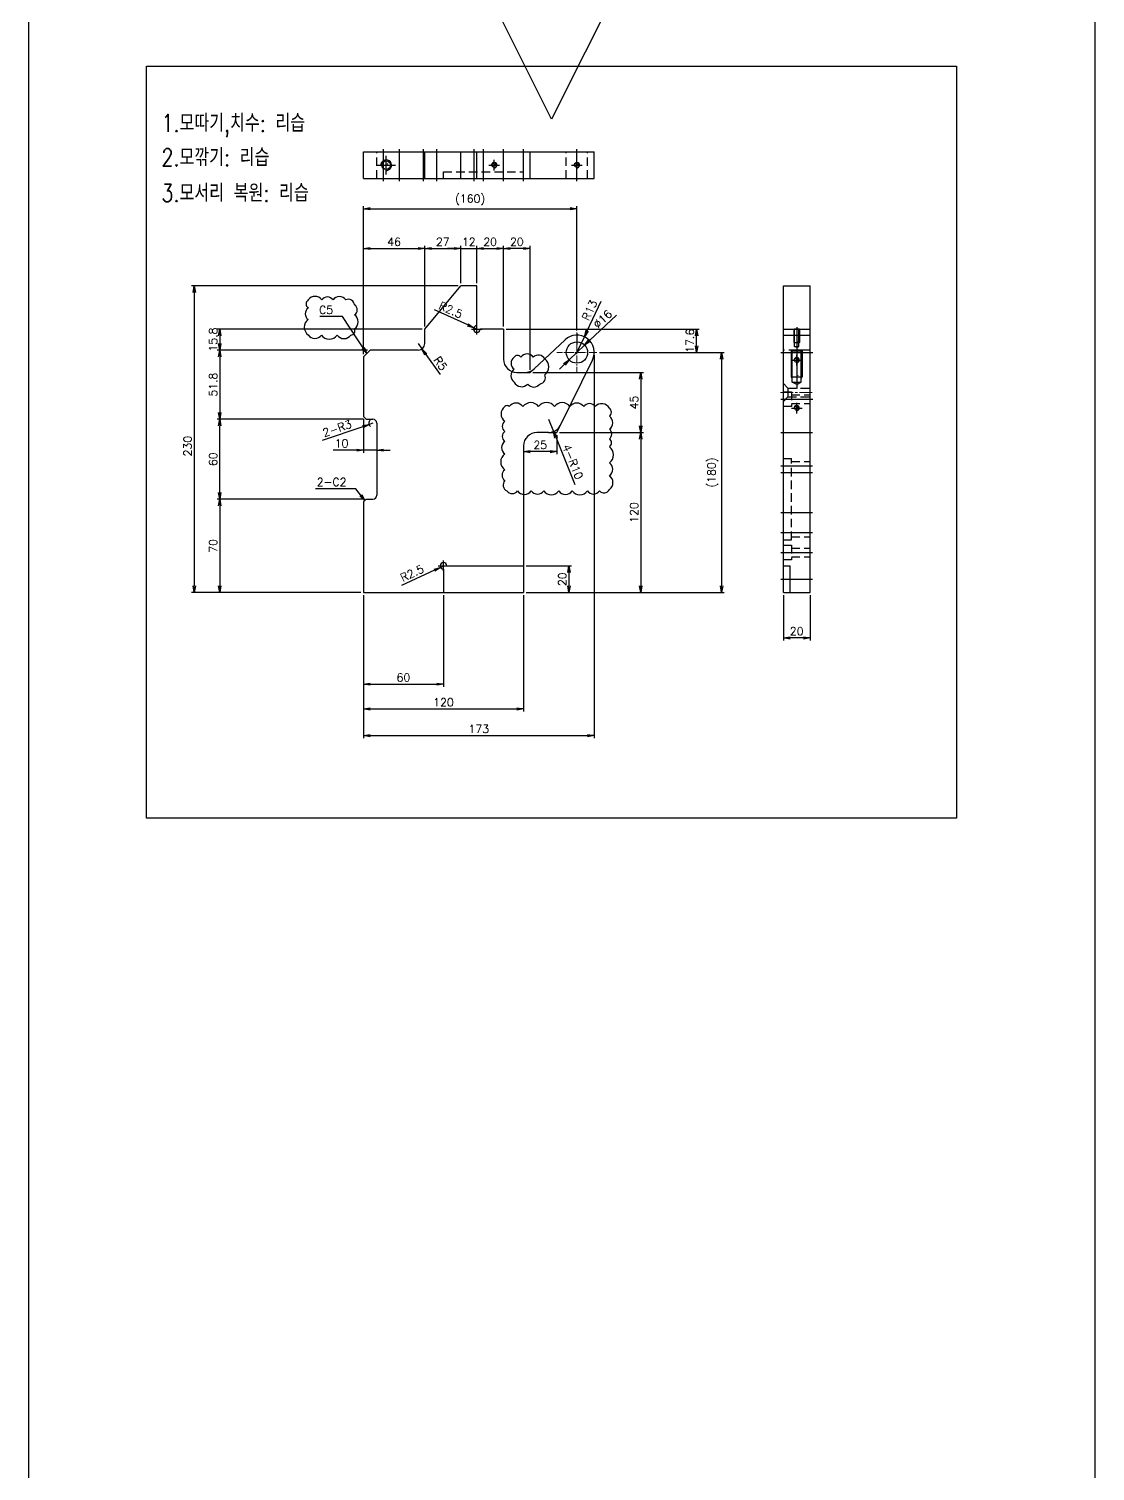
# Model space of a CAD drawing. Header units: millimetres. Extents: x -69 to 11173, y 1341 to 6119.
# Drawn here: x 7948 to 8747, y 3504 to 4586 of the extents above; entities that cross this region are included whole.
import ezdxf

# ---------------------------------------------------------------- set-up
doc = ezdxf.new("R2010")
doc.units = ezdxf.units.MM
for name, pattern in [('CENTER', [50.8, 31.75, -6.35, 6.35, -6.35]), ('CENTER2', [28.575, 19.05, -3.175, 3.175, -3.175]), ('HIDDEN', [9.525, 6.35, -3.175])]:
    doc.linetypes.add(name, pattern=pattern)
for name, color, linetype in [('0 [SD 2]', 2, 'HIDDEN'), ('1', 220, 'CENTER'), ('3', 223, 'HIDDEN'), ('CL', 1, 'CENTER')]:
    doc.layers.add(name, color=color, linetype=linetype)
doc.layers.add('07. Center', color=1, linetype='CENTER2', lineweight=13)
doc.layers.add('AM_5', color=3, linetype='Continuous', lineweight=25)
doc.styles.get("Standard").update_dxf_attribs({"font": 'romans.shx', "bigfont": 'whgtxt.shx'})
doc.dimstyles.new('ISO-25 x2', dxfattribs={"dimscale": 2, "dimtxt": 3, "dimasz": 2.5, "dimexe": 1, "dimexo": 1, "dimgap": 1, "dimtad": 1, "dimdsep": 46, "dimtxsty": 'Standard', "dimblk": 'OPEN', "dimcen": 2.5, "dimclrd": 4, "dimclre": 4, "dimclrt": 2, "dimadec": 1, "dimazin": 2, "dimtfac": 1, "dimtmove": 0, "dimatfit": 0, "dimldrblk": 'OPEN', "dimfxl": 1, "dimarcsym": 0})

# ---------------------------------------------------------------- blocks, each defined once
blk = doc.blocks.new('_OPEN')
at = {"color": 0, "linetype": 'ByBlock'}
for p, q in [((-1, 0.17), (0, 0)), ((0, 0), (-1, -0.17)), ((0, 0), (-1, 0))]:
    blk.add_line(p, q, dxfattribs=at)
blk = doc.blocks.new('*D374')
at = {"color": 4, "lineweight": -2, "transparency": 16777216}
for p, q in [((8198.9, 4161.3), (8198.9, 4092.6)), ((8258.9, 4161.3), (8258.9, 4092.6)), ((8203.9, 4094.6), (8253.9, 4094.6))]:
    blk.add_line(p, q, dxfattribs=at)
at = {"layer": 'Defpoints', "color": 0, "transparency": 16777216}
for p in [(8198.9, 4163.3), (8258.9, 4163.3), (8258.9, 4094.6)]:
    blk.add_point(p, dxfattribs=at)
at = {"color": 4, "lineweight": -2, "transparency": 16777216, "xscale": 5, "yscale": 5, "zscale": 5, "rotation": 180}
blk.add_blockref('_OPEN', (8198.9, 4094.6), dxfattribs=at)
at = {"color": 4, "lineweight": -2, "transparency": 16777216, "xscale": 5, "yscale": 5, "zscale": 5}
blk.add_blockref('_OPEN', (8258.9, 4094.6), dxfattribs=at)
at = {"color": 2, "transparency": 16777216, "insert": (8228.9, 4099.6), "char_height": 6, "attachment_point": 5}
blk.add_mtext('60', dxfattribs=at)
blk = doc.blocks.new('*D375')
at = {"color": 4, "lineweight": -2, "transparency": 16777216}
for p, q in [((8198.9, 4293.3), (8089.2, 4293.3)), ((8091.2, 4238.3), (8091.2, 4288.3)), ((8198.9, 4233.3), (8089.2, 4233.3))]:
    blk.add_line(p, q, dxfattribs=at)
at = {"layer": 'Defpoints', "color": 0, "transparency": 16777216}
for p in [(8091.2, 4293.3), (8200.9, 4293.3), (8200.9, 4233.3)]:
    blk.add_point(p, dxfattribs=at)
at = {"color": 4, "lineweight": -2, "transparency": 16777216, "xscale": 5, "yscale": 5, "zscale": 5}
for p, rotation in [((8091.2, 4293.3), 90), ((8091.2, 4233.3), 270)]:
    blk.add_blockref('_OPEN', p, dxfattribs=dict(at, rotation=rotation))
at = {"color": 2, "transparency": 16777216, "insert": (8086.2, 4263.3), "char_height": 6, "attachment_point": 5, "rotation": 90}
blk.add_mtext('60', dxfattribs=at)
blk = doc.blocks.new('*D376')
at = {"color": 4, "lineweight": -2, "transparency": 16777216}
for p, q in [((8198.9, 4233.3), (8089.2, 4233.3)), ((8091.2, 4228.3), (8091.2, 4168.3)), ((8196.9, 4163.3), (8089.2, 4163.3))]:
    blk.add_line(p, q, dxfattribs=at)
at = {"layer": 'Defpoints', "color": 0, "transparency": 16777216}
for p in [(8200.9, 4233.3), (8091.2, 4163.3), (8198.9, 4163.3)]:
    blk.add_point(p, dxfattribs=at)
at = {"color": 4, "lineweight": -2, "transparency": 16777216, "xscale": 5, "yscale": 5, "zscale": 5}
for p, rotation in [((8091.2, 4233.3), 90), ((8091.2, 4163.3), 270)]:
    blk.add_blockref('_OPEN', p, dxfattribs=dict(at, rotation=rotation))
at = {"color": 2, "transparency": 16777216, "insert": (8086.2, 4198.3), "char_height": 6, "attachment_point": 5, "rotation": 90}
blk.add_mtext('70', dxfattribs=at)
blk = doc.blocks.new('*D377')
at = {"color": 4, "lineweight": -2, "transparency": 16777216}
for p, q in [((8198.9, 4293.3), (8198.9, 4268.1)), ((8208.9, 4288.3), (8208.9, 4268.1)), ((8193.9, 4270.1), (8176.1, 4270.1)), ((8208.9, 4270.1), (8198.9, 4270.1)), ((8213.9, 4270.1), (8218.9, 4270.1))]:
    blk.add_line(p, q, dxfattribs=at)
at = {"layer": 'Defpoints', "color": 0, "transparency": 16777216}
for p in [(8198.9, 4295.3), (8208.9, 4290.3), (8208.9, 4270.1)]:
    blk.add_point(p, dxfattribs=at)
at = {"color": 4, "lineweight": -2, "transparency": 16777216, "xscale": 5, "yscale": 5, "zscale": 5}
blk.add_blockref('_OPEN', (8198.9, 4270.1), dxfattribs=at)
at = {"color": 4, "lineweight": -2, "transparency": 16777216, "xscale": 5, "yscale": 5, "zscale": 5, "rotation": 180}
blk.add_blockref('_OPEN', (8208.9, 4270.1), dxfattribs=at)
at = {"color": 2, "transparency": 16777216, "insert": (8182.5, 4275.1), "char_height": 6, "attachment_point": 5}
blk.add_mtext('10', dxfattribs=at)
blk = doc.blocks.new('*D378')
at = {"color": 4, "lineweight": -2, "transparency": 16777216}
for p, q in [((8320.9, 4183.3), (8355, 4183.3)), ((8353, 4178.3), (8353, 4168.3)), ((8320.9, 4163.3), (8355, 4163.3))]:
    blk.add_line(p, q, dxfattribs=at)
at = {"layer": 'Defpoints', "color": 0, "transparency": 16777216}
for p in [(8318.9, 4183.3), (8318.9, 4163.3), (8353, 4163.3)]:
    blk.add_point(p, dxfattribs=at)
at = {"color": 4, "lineweight": -2, "transparency": 16777216, "xscale": 5, "yscale": 5, "zscale": 5}
for p, rotation in [((8353, 4183.3), 90), ((8353, 4163.3), 270)]:
    blk.add_blockref('_OPEN', p, dxfattribs=dict(at, rotation=rotation))
at = {"color": 2, "transparency": 16777216, "insert": (8348, 4173.3), "char_height": 6, "attachment_point": 5, "rotation": 90}
blk.add_mtext('20', dxfattribs=at)
blk = doc.blocks.new('*D379')
at = {"color": 4, "lineweight": -2, "transparency": 16777216}
for p, q in [((8269.9, 4393.3), (8070.1, 4393.3)), ((8072.1, 4388.3), (8072.1, 4168.3)), ((8196.9, 4163.3), (8070.1, 4163.3))]:
    blk.add_line(p, q, dxfattribs=at)
at = {"layer": 'Defpoints', "color": 0, "transparency": 16777216}
for p in [(8271.9, 4393.3), (8072.1, 4163.3), (8198.9, 4163.3)]:
    blk.add_point(p, dxfattribs=at)
at = {"color": 4, "lineweight": -2, "transparency": 16777216, "xscale": 5, "yscale": 5, "zscale": 5}
for p, rotation in [((8072.1, 4393.3), 90), ((8072.1, 4163.3), 270)]:
    blk.add_blockref('_OPEN', p, dxfattribs=dict(at, rotation=rotation))
at = {"color": 2, "transparency": 16777216, "insert": (8067.1, 4273.1), "char_height": 6, "attachment_point": 5, "rotation": 90}
blk.add_mtext('230', dxfattribs=at)
blk = doc.blocks.new('*D380')
at = {"color": 4, "lineweight": -2, "transparency": 16777216}
for p, q in [((8371.9, 4341.3), (8371.9, 4054)), ((8198.9, 4161.3), (8198.9, 4054)), ((8203.9, 4056), (8366.9, 4056))]:
    blk.add_line(p, q, dxfattribs=at)
at = {"layer": 'Defpoints', "color": 0, "transparency": 16777216}
for p in [(8371.9, 4343.3), (8198.9, 4163.3), (8371.9, 4056)]:
    blk.add_point(p, dxfattribs=at)
at = {"color": 4, "lineweight": -2, "transparency": 16777216, "xscale": 5, "yscale": 5, "zscale": 5, "rotation": 180}
blk.add_blockref('_OPEN', (8198.9, 4056), dxfattribs=at)
at = {"color": 4, "lineweight": -2, "transparency": 16777216, "xscale": 5, "yscale": 5, "zscale": 5}
blk.add_blockref('_OPEN', (8371.9, 4056), dxfattribs=at)
at = {"color": 2, "transparency": 16777216, "insert": (8285.4, 4061), "char_height": 6, "attachment_point": 5}
blk.add_mtext('173', dxfattribs=at)
blk = doc.blocks.new('*D381')
at = {"color": 4, "lineweight": -2, "transparency": 16777216}
for p, q in [((8201.9, 4345.1), (8089.2, 4345.1)), ((8091.2, 4340.1), (8091.2, 4298.3)), ((8198.9, 4293.3), (8089.2, 4293.3))]:
    blk.add_line(p, q, dxfattribs=at)
at = {"layer": 'Defpoints', "color": 0, "transparency": 16777216}
for p in [(8203.9, 4345.1), (8091.2, 4293.3), (8200.9, 4293.3)]:
    blk.add_point(p, dxfattribs=at)
at = {"color": 4, "lineweight": -2, "transparency": 16777216, "xscale": 5, "yscale": 5, "zscale": 5}
for p, rotation in [((8091.2, 4345.1), 90), ((8091.2, 4293.3), 270)]:
    blk.add_blockref('_OPEN', p, dxfattribs=dict(at, rotation=rotation))
at = {"color": 2, "transparency": 16777216, "insert": (8086.2, 4319.2), "char_height": 6, "attachment_point": 5, "rotation": 90}
blk.add_mtext('51.8', dxfattribs=at)
blk = doc.blocks.new('*D382')
at = {"color": 4, "lineweight": -2, "transparency": 16777216}
for p, q in [((8242.9, 4360.9), (8089.2, 4360.9)), ((8091.2, 4355.9), (8091.2, 4350.1)), ((8201.9, 4345.1), (8089.2, 4345.1))]:
    blk.add_line(p, q, dxfattribs=at)
at = {"layer": 'Defpoints', "color": 0, "transparency": 16777216}
for p in [(8244.9, 4360.9), (8091.2, 4345.1), (8203.9, 4345.1)]:
    blk.add_point(p, dxfattribs=at)
at = {"color": 4, "lineweight": -2, "transparency": 16777216, "xscale": 5, "yscale": 5, "zscale": 5}
for p, rotation in [((8091.2, 4360.9), 90), ((8091.2, 4345.1), 270)]:
    blk.add_blockref('_OPEN', p, dxfattribs=dict(at, rotation=rotation))
at = {"color": 2, "transparency": 16777216, "insert": (8086.2, 4353), "char_height": 6, "attachment_point": 5, "rotation": 90}
blk.add_mtext('15.8', dxfattribs=at)
blk = doc.blocks.new('*D383')
at = {"color": 4, "lineweight": -2, "transparency": 16777216}
for p, q in [((8198.9, 4342.1), (8198.9, 4423.3)), ((8203.9, 4421.3), (8239.9, 4421.3)), ((8244.9, 4362.9), (8244.9, 4423.3))]:
    blk.add_line(p, q, dxfattribs=at)
at = {"layer": 'Defpoints', "color": 0, "transparency": 16777216}
for p in [(8244.9, 4421.3), (8244.9, 4360.9), (8198.9, 4340.1)]:
    blk.add_point(p, dxfattribs=at)
at = {"color": 4, "lineweight": -2, "transparency": 16777216, "xscale": 5, "yscale": 5, "zscale": 5, "rotation": 180}
blk.add_blockref('_OPEN', (8198.9, 4421.3), dxfattribs=at)
at = {"color": 4, "lineweight": -2, "transparency": 16777216, "xscale": 5, "yscale": 5, "zscale": 5}
blk.add_blockref('_OPEN', (8244.9, 4421.3), dxfattribs=at)
at = {"color": 2, "transparency": 16777216, "insert": (8221.9, 4426.3), "char_height": 6, "attachment_point": 5}
blk.add_mtext('46', dxfattribs=at)
blk = doc.blocks.new('*D384')
at = {"color": 4, "lineweight": -2, "transparency": 16777216}
for p, q in [((8244.9, 4362.9), (8244.9, 4423.3)), ((8249.9, 4421.3), (8266.9, 4421.3)), ((8271.9, 4395.3), (8271.9, 4423.3))]:
    blk.add_line(p, q, dxfattribs=at)
at = {"layer": 'Defpoints', "color": 0, "transparency": 16777216}
for p in [(8271.9, 4421.3), (8271.9, 4393.3), (8244.9, 4360.9)]:
    blk.add_point(p, dxfattribs=at)
at = {"color": 4, "lineweight": -2, "transparency": 16777216, "xscale": 5, "yscale": 5, "zscale": 5, "rotation": 180}
blk.add_blockref('_OPEN', (8244.9, 4421.3), dxfattribs=at)
at = {"color": 4, "lineweight": -2, "transparency": 16777216, "xscale": 5, "yscale": 5, "zscale": 5}
blk.add_blockref('_OPEN', (8271.9, 4421.3), dxfattribs=at)
at = {"color": 2, "transparency": 16777216, "insert": (8258.4, 4426.3), "char_height": 6, "attachment_point": 5}
blk.add_mtext('27', dxfattribs=at)
blk = doc.blocks.new('*D385')
at = {"color": 4, "lineweight": -2, "transparency": 16777216}
for p, q in [((8266.9, 4421.3), (8261.9, 4421.3)), ((8271.9, 4395.3), (8271.9, 4423.3)), ((8271.9, 4421.3), (8283.9, 4421.3)), ((8283.9, 4395.3), (8283.9, 4423.3)), ((8288.9, 4421.3), (8293.9, 4421.3))]:
    blk.add_line(p, q, dxfattribs=at)
at = {"layer": 'Defpoints', "color": 0, "transparency": 16777216}
for p in [(8283.9, 4421.3), (8271.9, 4393.3), (8283.9, 4393.3)]:
    blk.add_point(p, dxfattribs=at)
at = {"color": 4, "lineweight": -2, "transparency": 16777216, "xscale": 5, "yscale": 5, "zscale": 5}
blk.add_blockref('_OPEN', (8271.9, 4421.3), dxfattribs=at)
at = {"color": 4, "lineweight": -2, "transparency": 16777216, "xscale": 5, "yscale": 5, "zscale": 5, "rotation": 180}
blk.add_blockref('_OPEN', (8283.9, 4421.3), dxfattribs=at)
at = {"color": 2, "transparency": 16777216, "insert": (8277.9, 4426.3), "char_height": 6, "attachment_point": 5}
blk.add_mtext('12', dxfattribs=at)
blk = doc.blocks.new('*D386')
at = {"color": 4, "lineweight": -2, "transparency": 16777216}
for p, q in [((8283.9, 4395.3), (8283.9, 4423.3)), ((8288.9, 4421.3), (8298.9, 4421.3)), ((8303.9, 4362.9), (8303.9, 4423.3))]:
    blk.add_line(p, q, dxfattribs=at)
at = {"layer": 'Defpoints', "color": 0, "transparency": 16777216}
for p in [(8303.9, 4421.3), (8283.9, 4393.3), (8303.9, 4360.9)]:
    blk.add_point(p, dxfattribs=at)
at = {"color": 4, "lineweight": -2, "transparency": 16777216, "xscale": 5, "yscale": 5, "zscale": 5, "rotation": 180}
blk.add_blockref('_OPEN', (8283.9, 4421.3), dxfattribs=at)
at = {"color": 4, "lineweight": -2, "transparency": 16777216, "xscale": 5, "yscale": 5, "zscale": 5}
blk.add_blockref('_OPEN', (8303.9, 4421.3), dxfattribs=at)
at = {"color": 2, "transparency": 16777216, "insert": (8293.9, 4426.3), "char_height": 6, "attachment_point": 5}
blk.add_mtext('20', dxfattribs=at)
blk = doc.blocks.new('*D387')
at = {"color": 4, "lineweight": -2, "transparency": 16777216}
for p, q in [((8303.9, 4362.9), (8303.9, 4423.3)), ((8318.9, 4421.3), (8308.9, 4421.3)), ((8323.9, 4330.3), (8323.9, 4423.3))]:
    blk.add_line(p, q, dxfattribs=at)
at = {"layer": 'Defpoints', "color": 0, "transparency": 16777216}
for p in [(8303.9, 4421.3), (8303.9, 4360.9), (8323.9, 4328.3)]:
    blk.add_point(p, dxfattribs=at)
at = {"color": 4, "lineweight": -2, "transparency": 16777216, "xscale": 5, "yscale": 5, "zscale": 5, "rotation": 180}
blk.add_blockref('_OPEN', (8303.9, 4421.3), dxfattribs=at)
at = {"color": 4, "lineweight": -2, "transparency": 16777216, "xscale": 5, "yscale": 5, "zscale": 5}
blk.add_blockref('_OPEN', (8323.9, 4421.3), dxfattribs=at)
at = {"color": 2, "transparency": 16777216, "insert": (8313.9, 4426.3), "char_height": 6, "attachment_point": 5}
blk.add_mtext('20', dxfattribs=at)
blk = doc.blocks.new('*D388')
at = {"color": 4, "lineweight": -2, "transparency": 16777216}
for p, q in [((8198.9, 4161.3), (8198.9, 4074)), ((8318.9, 4161.3), (8318.9, 4074)), ((8203.9, 4076), (8313.9, 4076))]:
    blk.add_line(p, q, dxfattribs=at)
at = {"layer": 'Defpoints', "color": 0, "transparency": 16777216}
for p in [(8198.9, 4163.3), (8318.9, 4163.3), (8318.9, 4076)]:
    blk.add_point(p, dxfattribs=at)
at = {"color": 4, "lineweight": -2, "transparency": 16777216, "xscale": 5, "yscale": 5, "zscale": 5, "rotation": 180}
blk.add_blockref('_OPEN', (8198.9, 4076), dxfattribs=at)
at = {"color": 4, "lineweight": -2, "transparency": 16777216, "xscale": 5, "yscale": 5, "zscale": 5}
blk.add_blockref('_OPEN', (8318.9, 4076), dxfattribs=at)
at = {"color": 2, "transparency": 16777216, "insert": (8258.9, 4081), "char_height": 6, "attachment_point": 5}
blk.add_mtext('120', dxfattribs=at)
blk = doc.blocks.new('*D389')
at = {"color": 4, "lineweight": -2, "transparency": 16777216}
for p, q in [((8345.9, 4283.3), (8408.8, 4283.3)), ((8406.8, 4278.3), (8406.8, 4168.3)), ((8320.9, 4163.3), (8408.8, 4163.3))]:
    blk.add_line(p, q, dxfattribs=at)
at = {"layer": 'Defpoints', "color": 0, "transparency": 16777216}
for p in [(8343.9, 4283.3), (8318.9, 4163.3), (8406.8, 4163.3)]:
    blk.add_point(p, dxfattribs=at)
at = {"color": 4, "lineweight": -2, "transparency": 16777216, "xscale": 5, "yscale": 5, "zscale": 5}
for p, rotation in [((8406.8, 4283.3), 90), ((8406.8, 4163.3), 270)]:
    blk.add_blockref('_OPEN', p, dxfattribs=dict(at, rotation=rotation))
at = {"color": 2, "transparency": 16777216, "insert": (8401.8, 4223.3), "char_height": 6, "attachment_point": 5, "rotation": 90}
blk.add_mtext('120', dxfattribs=at)
blk = doc.blocks.new('*D390')
at = {"color": 4, "lineweight": -2, "transparency": 16777216}
for p, q in [((8198.4, 4287.7), (8168, 4277.3)), ((8205.9, 4290.3), (8203.1, 4289.3))]:
    blk.add_line(p, q, dxfattribs=at)
blk.add_arc((8205.9, 4290.3), 3, 128.1972, 237.0793, dxfattribs=at)
at = {"layer": 'Defpoints', "color": 0, "transparency": 16777216}
for p in [(8203.1, 4289.3), (8205.9, 4290.3)]:
    blk.add_point(p, dxfattribs=at)
at = {"color": 4, "lineweight": -2, "transparency": 16777216, "xscale": 5, "yscale": 5, "zscale": 5, "rotation": 18.88211628753923}
blk.add_blockref('_OPEN', (8203.1, 4289.3), dxfattribs=at)
at = {"color": 2, "transparency": 16777216, "insert": (8179.2, 4286.4), "char_height": 6, "attachment_point": 5, "rotation": 18.8821}
blk.add_mtext('2-R3', dxfattribs=at)
blk = doc.blocks.new('*D393')
at = {"color": 4, "lineweight": -2, "transparency": 16777216}
for p, q in [((8368.4, 4352.3), (8388.6, 4371.4)), ((8353.1, 4337.8), (8364.7, 4348.8)), ((8349.5, 4334.4), (8345.9, 4330.9))]:
    blk.add_line(p, q, dxfattribs=at)
at = {"layer": 'Defpoints', "color": 0, "transparency": 16777216}
for p in [(8364.7, 4348.8), (8353.1, 4337.8)]:
    blk.add_point(p, dxfattribs=at)
at = {"color": 4, "lineweight": -2, "transparency": 16777216, "xscale": 5, "yscale": 5, "zscale": 5}
for p, rotation in [((8364.7, 4348.8), 223.4831294487146), ((8353.1, 4337.8), 43.48312944871468)]:
    blk.add_blockref('_OPEN', p, dxfattribs=dict(at, rotation=rotation))
at = {"color": 2, "transparency": 16777216, "insert": (8378.2, 4368.4), "char_height": 6, "attachment_point": 5, "rotation": 43.4831}
blk.add_mtext('∅16', dxfattribs=at)
blk = doc.blocks.new('*D394')
at = {"color": 4, "lineweight": -2, "transparency": 16777216}
for p, q in [((8366.6, 4359.6), (8377, 4381.7)), ((8358.9, 4343.3), (8364.5, 4355.1))]:
    blk.add_line(p, q, dxfattribs=at)
at = {"layer": 'Defpoints', "color": 0, "transparency": 16777216}
for p in [(8364.5, 4355.1), (8358.9, 4343.3)]:
    blk.add_point(p, dxfattribs=at)
at = {"color": 4, "lineweight": -2, "transparency": 16777216, "xscale": 5, "yscale": 5, "zscale": 5, "rotation": 244.7382320812384}
blk.add_blockref('_OPEN', (8364.5, 4355.1), dxfattribs=at)
at = {"color": 2, "transparency": 16777216, "insert": (8368.4, 4375), "char_height": 6, "attachment_point": 5, "rotation": 64.7382}
blk.add_mtext('R13', dxfattribs=at)
blk = doc.blocks.new('*D395')
at = {"color": 4, "lineweight": -2, "transparency": 16777216}
for p, q in [((8252.2, 4180.1), (8227.5, 4168.5)), ((8258.9, 4183.3), (8256.7, 4182.2))]:
    blk.add_line(p, q, dxfattribs=at)
at = {"layer": 'Defpoints', "color": 0, "transparency": 16777216}
for p in [(8256.7, 4182.2), (8258.9, 4183.3)]:
    blk.add_point(p, dxfattribs=at)
at = {"color": 4, "lineweight": -2, "transparency": 16777216, "xscale": 5, "yscale": 5, "zscale": 5, "rotation": 25.22523720309144}
blk.add_blockref('_OPEN', (8256.7, 4182.2), dxfattribs=at)
at = {"color": 2, "transparency": 16777216, "insert": (8235.4, 4177.8), "char_height": 6, "attachment_point": 5, "rotation": 25.2252}
blk.add_mtext('R2.5', dxfattribs=at)
blk = doc.blocks.new('*D396')
at = {"color": 4, "lineweight": -2, "transparency": 16777216}
for p, q in [((8277.1, 4364), (8252.2, 4375.2)), ((8283.9, 4360.9), (8281.7, 4361.9))]:
    blk.add_line(p, q, dxfattribs=at)
at = {"layer": 'Defpoints', "color": 0, "transparency": 16777216}
for p in [(8281.7, 4361.9), (8283.9, 4360.9)]:
    blk.add_point(p, dxfattribs=at)
at = {"color": 4, "lineweight": -2, "transparency": 16777216, "xscale": 5, "yscale": 5, "zscale": 5, "rotation": 335.7248751847088}
blk.add_blockref('_OPEN', (8281.7, 4361.9), dxfattribs=at)
at = {"color": 2, "transparency": 16777216, "insert": (8264.4, 4375.2), "char_height": 6, "attachment_point": 5, "rotation": 335.7249}
blk.add_mtext('R2.5', dxfattribs=at)
blk = doc.blocks.new('*D397')
at = {"color": 4, "lineweight": -2, "transparency": 16777216}
for p, q in [((8343.9, 4281.3), (8343.9, 4267)), ((8318.9, 4271.3), (8318.9, 4267)), ((8338.9, 4269), (8323.9, 4269))]:
    blk.add_line(p, q, dxfattribs=at)
at = {"layer": 'Defpoints', "color": 0, "transparency": 16777216}
for p in [(8343.9, 4283.3), (8318.9, 4273.3), (8318.9, 4269)]:
    blk.add_point(p, dxfattribs=at)
at = {"color": 4, "lineweight": -2, "transparency": 16777216, "xscale": 5, "yscale": 5, "zscale": 5, "rotation": 180}
blk.add_blockref('_OPEN', (8318.9, 4269), dxfattribs=at)
at = {"color": 4, "lineweight": -2, "transparency": 16777216, "xscale": 5, "yscale": 5, "zscale": 5}
blk.add_blockref('_OPEN', (8343.9, 4269), dxfattribs=at)
at = {"color": 2, "transparency": 16777216, "insert": (8331.4, 4274), "char_height": 6, "attachment_point": 5}
blk.add_mtext('25', dxfattribs=at)
blk = doc.blocks.new('*D399')
at = {"color": 4, "lineweight": -2, "transparency": 16777216}
for p, q in [((8325.9, 4328.3), (8408.8, 4328.3)), ((8406.8, 4323.3), (8406.8, 4288.3))]:
    blk.add_line(p, q, dxfattribs=at)
at = {"layer": 'Defpoints', "color": 0, "transparency": 16777216}
for p in [(8323.9, 4328.3), (8406.8, 4283.3), (8406.8, 4283.3)]:
    blk.add_point(p, dxfattribs=at)
at = {"color": 4, "lineweight": -2, "transparency": 16777216, "xscale": 5, "yscale": 5, "zscale": 5}
for p, rotation in [((8406.8, 4328.3), 90), ((8406.8, 4283.3), 270)]:
    blk.add_blockref('_OPEN', p, dxfattribs=dict(at, rotation=rotation))
at = {"color": 2, "transparency": 16777216, "insert": (8401.8, 4305.8), "char_height": 6, "attachment_point": 5, "rotation": 90}
blk.add_mtext('45', dxfattribs=at)
blk = doc.blocks.new('*D401')
at = {"color": 4, "lineweight": -2, "transparency": 16777216}
for p, q in [((8305.9, 4360.9), (8450.7, 4360.9)), ((8448.7, 4348.3), (8448.7, 4355.9)), ((8375.9, 4343.3), (8450.7, 4343.3))]:
    blk.add_line(p, q, dxfattribs=at)
at = {"layer": 'Defpoints', "color": 0, "transparency": 16777216}
for p in [(8303.9, 4360.9), (8448.7, 4360.9), (8373.9, 4343.3)]:
    blk.add_point(p, dxfattribs=at)
at = {"color": 4, "lineweight": -2, "transparency": 16777216, "xscale": 5, "yscale": 5, "zscale": 5}
for p, rotation in [((8448.7, 4360.9), 90), ((8448.7, 4343.3), 270)]:
    blk.add_blockref('_OPEN', p, dxfattribs=dict(at, rotation=rotation))
at = {"color": 2, "transparency": 16777216, "insert": (8443.7, 4352.1), "char_height": 6, "attachment_point": 5, "rotation": 90}
blk.add_mtext('17.6', dxfattribs=at)
blk = doc.blocks.new('*D402')
at = {"color": 4, "lineweight": -2, "transparency": 16777216}
for p, q in [((8337.7, 4293.3), (8341.4, 4284)), ((8343.3, 4279.4), (8357.4, 4244.3))]:
    blk.add_line(p, q, dxfattribs=at)
at = {"layer": 'Defpoints', "color": 0, "transparency": 16777216}
for p in [(8337.7, 4293.3), (8341.4, 4284)]:
    blk.add_point(p, dxfattribs=at)
at = {"color": 4, "lineweight": -2, "transparency": 16777216, "xscale": 5, "yscale": 5, "zscale": 5, "rotation": 111.9040109616649}
blk.add_blockref('_OPEN', (8341.4, 4284), dxfattribs=at)
at = {"color": 2, "transparency": 16777216, "insert": (8355.9, 4261.4), "char_height": 6, "attachment_point": 5, "rotation": 291.904}
blk.add_mtext('4-R10', dxfattribs=at)
blk = doc.blocks.new('*D403')
at = {"color": 4, "lineweight": -2, "transparency": 16777216}
for p, q in [((8239.9, 4350.1), (8242.8, 4346)), ((8245.7, 4341.9), (8256.5, 4326.7))]:
    blk.add_line(p, q, dxfattribs=at)
at = {"layer": 'Defpoints', "color": 0, "transparency": 16777216}
for p in [(8239.9, 4350.1), (8242.8, 4346)]:
    blk.add_point(p, dxfattribs=at)
at = {"color": 4, "lineweight": -2, "transparency": 16777216, "xscale": 5, "yscale": 5, "zscale": 5, "rotation": 125.2420345992353}
blk.add_blockref('_OPEN', (8242.8, 4346), dxfattribs=at)
at = {"color": 2, "transparency": 16777216, "insert": (8256.6, 4335.1), "char_height": 6, "attachment_point": 5, "rotation": 305.242}
blk.add_mtext('R5', dxfattribs=at)
blk = doc.blocks.new('*D406')
at = {"color": 4, "lineweight": -2, "transparency": 16777216}
for p, q in [((8198.9, 4342.1), (8198.9, 4453.1)), ((8203.9, 4451.1), (8353.9, 4451.1)), ((8358.9, 4359.8), (8358.9, 4453.1))]:
    blk.add_line(p, q, dxfattribs=at)
at = {"layer": 'Defpoints', "color": 0, "transparency": 16777216}
for p in [(8358.9, 4451.1), (8358.9, 4357.8), (8198.9, 4340.1)]:
    blk.add_point(p, dxfattribs=at)
at = {"color": 4, "lineweight": -2, "transparency": 16777216, "xscale": 5, "yscale": 5, "zscale": 5, "rotation": 180}
blk.add_blockref('_OPEN', (8198.9, 4451.1), dxfattribs=at)
at = {"color": 4, "lineweight": -2, "transparency": 16777216, "xscale": 5, "yscale": 5, "zscale": 5}
blk.add_blockref('_OPEN', (8358.9, 4451.1), dxfattribs=at)
at = {"color": 2, "transparency": 16777216, "insert": (8278.9, 4457.7), "char_height": 6, "attachment_point": 5}
blk.add_mtext('(160)', dxfattribs=at)
blk = doc.blocks.new('*D407')
at = {"color": 4, "lineweight": -2, "transparency": 16777216}
for p, q in [((8375.9, 4343.3), (8469.4, 4343.3)), ((8467.4, 4338.3), (8467.4, 4168.3)), ((8320.9, 4163.3), (8469.4, 4163.3))]:
    blk.add_line(p, q, dxfattribs=at)
at = {"layer": 'Defpoints', "color": 0, "transparency": 16777216}
for p in [(8373.9, 4343.3), (8318.9, 4163.3), (8467.4, 4163.3)]:
    blk.add_point(p, dxfattribs=at)
at = {"color": 4, "lineweight": -2, "transparency": 16777216, "xscale": 5, "yscale": 5, "zscale": 5}
for p, rotation in [((8467.4, 4343.3), 90), ((8467.4, 4163.3), 270)]:
    blk.add_blockref('_OPEN', p, dxfattribs=dict(at, rotation=rotation))
at = {"color": 2, "transparency": 16777216, "insert": (8460.8, 4253.3), "char_height": 6, "attachment_point": 5, "rotation": 90}
blk.add_mtext('(180)', dxfattribs=at)
blk = doc.blocks.new('*D432')
at = {"color": 4, "lineweight": -2, "transparency": 16777216}
for p, q in [((8513.7, 4161.3), (8513.7, 4127.3)), ((8533.7, 4161.3), (8533.7, 4127.3)), ((8528.7, 4129.3), (8518.7, 4129.3))]:
    blk.add_line(p, q, dxfattribs=at)
at = {"layer": 'Defpoints', "color": 0, "transparency": 16777216}
for p in [(8513.7, 4163.3), (8533.7, 4163.3), (8513.7, 4129.3)]:
    blk.add_point(p, dxfattribs=at)
at = {"color": 4, "lineweight": -2, "transparency": 16777216, "xscale": 5, "yscale": 5, "zscale": 5, "rotation": 180}
blk.add_blockref('_OPEN', (8513.7, 4129.3), dxfattribs=at)
at = {"color": 4, "lineweight": -2, "transparency": 16777216, "xscale": 5, "yscale": 5, "zscale": 5}
blk.add_blockref('_OPEN', (8533.7, 4129.3), dxfattribs=at)
at = {"color": 2, "transparency": 16777216, "insert": (8523.7, 4134.3), "char_height": 6, "attachment_point": 5}
blk.add_mtext('20', dxfattribs=at)

msp = doc.modelspace()

# ---------------------------------------------------------------- linework, layer by layer
at = {"color": 1}
for p, q in [((7948.0771, 1341.16865), (7948.0771, 5649.67959)), ((8747.43005, 1341.16865), (8747.43005, 5649.67959))]:
    msp.add_line(p, q, dxfattribs=at)
for p, q in [((8198.93803, 4473.79989), (8198.93803, 4493.79989)), ((8198.93803, 4493.79989), (8371.93803, 4493.79989)), ((8244.93803, 4473.79989), (8244.93803, 4493.79989)), ((8271.93803, 4473.79989), (8271.93803, 4493.79989)), ((8283.93803, 4473.79989), (8283.93803, 4493.79989)), ((8303.93803, 4473.79989), (8303.93803, 4493.79989)), ((8323.93803, 4473.79989), (8323.93803, 4493.79989)), ((8371.93803, 4473.79989), (8371.93803, 4493.79989)), ((8198.93803, 4473.79989), (8371.93803, 4473.79989)), ((8244.93803, 4360.91479), (8271.93803, 4393.31479)), ((8283.93803, 4393.31479), (8271.93803, 4393.31479)), ((8283.93803, 4363.41479), (8283.93803, 4393.31479)), ((8513.71286, 4163.31479), (8513.71286, 4393.31479)), ((8513.71286, 4393.31479), (8533.71286, 4393.31479)), ((8533.71286, 4163.31479), (8533.71286, 4393.31479)), ((8244.93803, 4350.11479), (8244.93803, 4360.91479)), ((8303.93803, 4360.91479), (8286.43803, 4360.91479)), ((8522.08786, 4360.55394), (8521.71286, 4360.91479)), ((8525.71286, 4360.91479), (8521.71286, 4360.91479)), ((8521.71286, 4360.91479), (8525.71286, 4360.91479)), ((8525.33786, 4360.55394), (8522.08786, 4360.55394)), ((8522.08786, 4347.91479), (8522.08786, 4360.55394)), ((8525.71286, 4360.91479), (8525.33786, 4360.55394)), ((8525.33786, 4347.91479), (8525.33786, 4360.55394)), ((8326.82332, 4331.01665), (8350.0446, 4352.79671)), ((8521.71286, 4350.91479), (8525.71286, 4350.91479)), ((8203.93803, 4345.11479), (8198.93803, 4340.11479)), ((8198.93803, 4340.11479), (8198.93803, 4295.31479)), ((8239.93803, 4345.11479), (8203.93803, 4345.11479)), ((8346.68485, 4288.9044), (8370.60538, 4337.58129)), ((8527.71286, 4345.11479), (8519.71286, 4345.11479)), ((8519.71286, 4345.11479), (8527.71286, 4345.11479)), ((8520.38944, 4344.3931), (8519.71286, 4345.11479)), ((8527.03628, 4344.3931), (8520.38944, 4344.3931)), ((8520.38944, 4321.11479), (8520.38944, 4344.3931)), ((8523.71286, 4346.98146), (8522.08786, 4347.91479)), ((8522.08786, 4347.91479), (8525.33786, 4347.91479)), ((8523.71286, 4346.98146), (8525.33786, 4347.91479)), ((8527.71286, 4345.11479), (8527.03628, 4344.3931)), ((8527.03628, 4321.11479), (8527.03628, 4344.3931)), ((8519.71286, 4325.11479), (8527.71286, 4325.11479)), ((8520.38944, 4321.11479), (8527.03628, 4321.11479)), ((8523.71286, 4319.24812), (8520.38944, 4321.11479)), ((8523.71286, 4319.24812), (8527.03628, 4321.11479)), ((8200.93803, 4293.31479), (8198.93803, 4295.31479)), ((8200.93803, 4293.31479), (8205.93803, 4293.31479)), ((8208.93803, 4290.31479), (8208.93803, 4236.31479)), ((8337.70997, 4283.31479), (8328.93803, 4283.31479)), ((8318.93803, 4273.31479), (8318.93803, 4163.31479)), ((8200.93803, 4233.31479), (8198.93803, 4231.31479)), ((8198.93803, 4231.31479), (8198.93803, 4163.31479)), ((8200.93803, 4233.31479), (8205.93803, 4233.31479)), ((8258.93803, 4180.81479), (8258.93803, 4163.31479)), ((8261.43803, 4183.31479), (8318.93803, 4183.31479)), ((8513.71286, 4183.31479), (8518.71286, 4183.31479)), ((8518.71286, 4163.31479), (8518.71286, 4183.31479)), ((8198.93803, 4163.31479), (8318.93803, 4163.31479)), ((8513.71286, 4163.31479), (8533.71286, 4163.31479))]:
    msp.add_line(p, q)
at = {"color": 5}
for points in [[(8365.15288, 4681.9759), (8365.15288, 4618.92243), (8390.32854, 4618.92243), (8339.97721, 4518.21978), (8289.62589, 4618.92243), (8314.80155, 4618.92243), (8314.80155, 4681.9759)], [(8036.3402, 4558.09455), (8643.61423, 4558.09455), (8643.61423, 3994.05762), (8036.3402, 3994.05762)]]:
    msp.add_lwpolyline(points, close=True, dxfattribs=at)
for centre, radius in [((8215.93803, 4483.79989), 3.32342), ((8296.93803, 4483.79989), 1.63916), ((8358.93803, 4483.79989), 1.63916), ((8358.93803, 4343.31479), 8), ((8523.71286, 4337.58129), 1.63916), ((8523.71286, 4301.68176), 1.63916)]:
    msp.add_circle(centre, radius)
for centre, radius, start, end in [((8283.93803, 4360.91479), 2.5, 90, 0), ((8239.93803, 4350.11479), 5, 270, 0), ((8358.93803, 4343.31479), 13, 333.82982759, 133.16566054), ((8319.98222, 4338.31044), 10, 270, 313.16566054), ((8205.93803, 4290.31479), 3, 0, 90), ((8328.93803, 4273.31479), 10, 90, 180), ((8337.70997, 4293.31479, 0), 10, 270, 333.82982759), ((8205.93803, 4236.31479), 3, 270, 0), ((8258.93803, 4183.31479), 2.5, 360, 270)]:
    msp.add_arc(centre, radius, start, end)
at = {"layer": '0 [SD 2]'}
for p, q in [((8208.93803, 4473.79989), (8208.93803, 4493.79989)), ((8350.93803, 4473.79989), (8350.93803, 4493.79989)), ((8366.93803, 4473.79989), (8366.93803, 4493.79989)), ((8258.93803, 4478.79989), (8318.93803, 4478.79989)), ((8258.93803, 4473.79989), (8258.93803, 4478.79989)), ((8318.93803, 4473.79989), (8318.93803, 4478.79989)), ((8533.71286, 4345.11479), (8513.71286, 4345.11479)), ((8517.11286, 4316.61044), (8513.71286, 4320.01044)), ((8517.11286, 4316.61044), (8517.11286, 4310.01044)), ((8517.11286, 4316.61044), (8533.71286, 4316.61044)), ((8513.71286, 4313.81479), (8519.71286, 4313.81479)), ((8517.11286, 4310.01044), (8513.71286, 4306.61044)), ((8517.11286, 4310.01044), (8533.71286, 4310.01044)), ((8519.71286, 4313.81479), (8519.71286, 4302.81479)), ((8519.71286, 4311.61479), (8533.71286, 4311.61479)), ((8519.71286, 4305.01479), (8533.71286, 4305.01479)), ((8519.71286, 4302.81479), (8513.71286, 4302.81479)), ((8513.71286, 4263.81479), (8519.71286, 4263.81479)), ((8519.71286, 4202.81479), (8519.71286, 4263.81479)), ((8519.71286, 4261.61479), (8533.71286, 4261.61479)), ((8513.71286, 4202.81479), (8519.71286, 4202.81479)), ((8513.71286, 4198.81479), (8519.71286, 4198.81479)), ((8519.71286, 4205.01479), (8533.71286, 4205.01479)), ((8519.71286, 4198.81479), (8519.71286, 4187.81479)), ((8519.71286, 4187.81479), (8513.71286, 4187.81479)), ((8519.71286, 4196.61479), (8533.71286, 4196.61479)), ((8519.71286, 4190.01479), (8533.71286, 4190.01479))]:
    msp.add_line(p, q, dxfattribs=at)
at = {"layer": '07. Center', "ltscale": 0.3}
for p, q in [((8358.93803, 4358.31479), (8358.93803, 4328.31479)), ((8373.93803, 4343.31479), (8343.93803, 4343.31479))]:
    msp.add_line(p, q, dxfattribs=at)
at = {"layer": '07. Center', "ltscale": 0.5}
msp.add_line((8511.51286, 4313.31044), (8535.64016, 4313.31044), dxfattribs=at)
at = {"layer": '1', "ltscale": 4}
for p, q in [((8215.93803, 4476.79989), (8215.93803, 4490.79989)), ((8208.93803, 4483.79989), (8222.93803, 4483.79989)), ((8523.71286, 4348.11479), (8523.71286, 4316.24812))]:
    msp.add_line(p, q, dxfattribs=at)
at = {"layer": '1', "ltscale": 3}
for p, q in [((8292.93803, 4483.79989), (8300.93803, 4483.79989)), ((8296.93803, 4479.79989), (8296.93803, 4487.79989)), ((8354.93803, 4483.79989), (8362.93803, 4483.79989)), ((8358.93803, 4479.79989), (8358.93803, 4487.79989)), ((8279.93803, 4360.91479), (8287.93803, 4360.91479)), ((8283.93803, 4356.91479), (8283.93803, 4364.91479)), ((8523.71286, 4362.41479), (8523.71286, 4345.48146)), ((8358.93807, 4357.81479), (8358.93807, 4349.31479)), ((8519.71286, 4337.58129), (8527.71286, 4337.58129)), ((8523.71286, 4333.58129), (8523.71286, 4341.58129)), ((8523.71286, 4297.68176), (8523.71286, 4305.68176)), ((8519.71286, 4301.68176), (8527.71286, 4301.68176)), ((8258.93803, 4179.31479), (8258.93803, 4187.31479)), ((8254.93803, 4183.31479), (8262.93803, 4183.31479))]:
    msp.add_line(p, q, dxfattribs=at)
at = {"layer": '1', "linetype": 'ByBlock'}
for p, q in [((8521.71286, 4350.91479), (8521.71286, 4360.91479)), ((8525.71286, 4360.91479), (8525.71286, 4350.91479)), ((8522.0737, 4350.28977), (8521.71286, 4350.91479)), ((8525.35201, 4350.28977), (8525.71286, 4350.91479)), ((8519.71286, 4325.11479), (8519.71286, 4345.11479)), ((8527.71286, 4345.11479), (8527.71286, 4325.11479)), ((8520.38944, 4323.86475), (8519.71286, 4325.11479)), ((8527.03628, 4323.86475), (8527.71286, 4325.11479))]:
    msp.add_line(p, q, dxfattribs=at)
at = {"layer": '1'}
for p, q in [((8319.98222, 4328.31044), (8323.93803, 4328.31044)), ((8323.93803, 4328.31044), (8326.82332, 4331.01665)), ((8337.70997, 4283.31479), (8343.93803, 4283.31479)), ((8343.93803, 4283.31479), (8346.68485, 4288.9044))]:
    msp.add_line(p, q, dxfattribs=at)
at = {"layer": '1', "color": 1, "linetype": 'ByBlock'}
for points in [[(8157.51766, 4382.76371, 0.52056705), (8157.51766, 4376.59983, 0.52056705), (8157.51766, 4368.0826, 0.52056705), (8157.59453, 4356.42571, 0.52056705), (8167.40177, 4356.42571, 0.52056705), (8179.16538, 4356.42571, 0.52056705), (8189.49449, 4356.42571, 0.52056705), (8192.28658, 4361.065, 0.52056705), (8192.28658, 4371.4853, 0.52056705), (8192.28658, 4378.97326, 0.52056705), (8185.66405, 4382.76371, 0.52056705), (8176.104, 4382.76371, 0.52056705), (8167.66808, 4382.76371, 0.52056705)], [(8311.91145, 4339.80462, 0.52056705), (8311.91145, 4330.73678, 0.52056705), (8311.91145, 4321.01413, 0.52056705), (8322.08392, 4319.69712, 0.52056705), (8331.1384, 4319.69712, 0.52056705), (8334.78951, 4326.63057, 0.52056705), (8334.78951, 4338.48627, 0.52056705), (8326.25849, 4339.80462, 0.52056705), (8316.9863, 4339.80462, 0.52056705)], [(8304.90291, 4302.71122, 0.52056705), (8304.90291, 4291.71851, 0.52056705), (8304.90291, 4284.1487, 0.52056705), (8304.90291, 4276.68528, 0.52056705), (8304.90291, 4267.24224, 0.52056705), (8304.90291, 4255.32757, 0.52056705), (8304.90291, 4247.23425, 0.52056705), (8306.51261, 4239.54263, 0.52056705), (8314.38474, 4239.54263, 0.52056705), (8324.68034, 4239.54263, 0.52056705), (8334.13876, 4239.54263, 0.52056705), (8345.28692, 4239.54263, 0.52056705), (8355.39813, 4239.54263, 0.52056705), (8366.82262, 4239.54263, 0.52056705), (8375.80678, 4239.54263, 0.52056705), (8383.26105, 4240.57574, 0.52056705), (8383.26105, 4250.96345, 0.52056705), (8383.26105, 4260.5451, 0.52056705), (8383.26105, 4272.48211, 0.52056705), (8383.26105, 4278.67621, 0.52056705), (8383.26105, 4285.72928, 0.52056705), (8383.26105, 4295.51675, 0.52056705), (8383.26105, 4301.55447, 0.52056705), (8372.65327, 4302.71122, 0.52056705), (8364.0119, 4302.71122, 0.52056705), (8353.63939, 4302.71122, 0.52056705), (8342.14313, 4302.71122, 0.52056705), (8330.1792, 4302.71122, 0.52056705), (8318.50495, 4302.71122, 0.52056705), (8308.19214, 4302.71122, 0.52056705)]]:
    msp.add_lwpolyline(points, format="xyb", close=True, dxfattribs=at)
at = {"layer": '1', "linetype": 'ByBlock'}
for centre, radius, start, end in [((8215.93803, 4483.79989), 4, 262.81924422, 172.81924422), ((8296.93803, 4483.79989), 2, 261.37307344, 171.37307344), ((8358.93803, 4483.79989), 2, 261.37307344, 171.37307344), ((8523.71286, 4337.58129), 2, 261.37307344, 171.37307344), ((8523.71286, 4301.68176), 2, 261.37307344, 171.37307344)]:
    msp.add_arc(centre, radius, start, end, dxfattribs=at)
at = {"layer": 'AM_5', "color": 0}
for p, q in [((8303.93803, 4360.91479), (8303.93803, 4338.31044)), ((8513.71286, 4360.91479), (8533.71286, 4360.91479)), ((8513.71286, 4356.31479), (8533.71286, 4356.31479)), ((8313.93803, 4328.31044), (8319.98222, 4328.31044)), ((8513.71286, 4283.31479), (8533.71286, 4283.31479))]:
    msp.add_line(p, q, dxfattribs=at)
msp.add_arc((8313.93803, 4338.31044), 10, 180, 270, dxfattribs=at)
at = {"layer": 'CL'}
for p, q in [((8213.93803, 4471.79989), (8213.93803, 4495.79989)), ((8225.93803, 4471.79989), (8225.93803, 4495.79989)), ((8243.93803, 4471.79989), (8243.93803, 4495.79989)), ((8253.93803, 4471.79989), (8253.93803, 4495.79989)), ((8281.93803, 4471.79989), (8281.93803, 4495.79989)), ((8288.93803, 4471.79989), (8288.93803, 4495.79989)), ((8303.93803, 4471.79989), (8303.93803, 4495.79989)), ((8318.93803, 4471.79989), (8318.93803, 4495.79989)), ((8358.93803, 4471.79989), (8358.93803, 4495.79989)), ((8511.71286, 4343.31479), (8535.71286, 4343.31479)), ((8511.71286, 4308.31479), (8535.71286, 4308.31479)), ((8511.71286, 4283.31479), (8535.58753, 4283.31479)), ((8511.71286, 4258.34474), (8535.58753, 4258.34474)), ((8511.71286, 4253.31479), (8535.58753, 4253.31479)), ((8511.71286, 4223.31479), (8535.58753, 4223.31479)), ((8511.71286, 4208.34474), (8535.58753, 4208.34474)), ((8511.71286, 4193.31479), (8535.58753, 4193.31479)), ((8511.71286, 4173.31479), (8535.58753, 4173.31479))]:
    msp.add_line(p, q, dxfattribs=at)

# ---------------------------------------------------------------- texts
at = {"color": 7, "true_color": 0xffffff, "width": 0.8}
for s, p in [('1.모따기,치수: 리습', (8047.43168, 4508.81182)), ('2.모깎기: 리습', (8047.43168, 4483.0514)), ('3.모서리 복원: 리습', (8047.43168, 4456.35709))]:
    msp.add_text(s, height=13.1625, dxfattribs=at).set_placement(p)
at = {"color": 2, "char_height": 6, "attachment_point": 9}
for s, insert in [('C5', (8176.13512, 4372.23663)), ('2-C2', (8186.18803, 4243.20604))]:
    msp.add_mtext(s, dxfattribs=dict(at, insert=insert))
at = {"layer": '3'}
for s, height, p in [('M8', 0.25, (8216.66387, 4484.58746)), ('M4', 0.333333, (8297.30095, 4484.14368)), ('M4', 0.333333, (8359.30095, 4484.14368)), ('M4', 0.333333, (8524.06163, 4351.18883)), ('M4', 0.333333, (8524.07578, 4337.92507)), ('M8', 0.25, (8524.43869, 4325.90236)), ('M4', 0.333333, (8524.07578, 4302.02555))]:
    msp.add_text(s, height=height, dxfattribs=at).set_placement(p)

# ---------------------------------------------------------------- dimensions: what is measured, and where the dimension line sits
dim = msp.add_linear_dim(base=(8358.93807, 4451.08357), p1=(8198.93803, 4340.11479), p2=(8358.93807, 4357.81479), text='(<>)', dimstyle='ISO-25 x2')
dim.commit()
dim.dimension.update_dxf_attribs({"geometry": '*D406', "text_midpoint": (8278.93805, 4457.655)})
for base, p1, p2, picture, middle in [((8244.93803, 4421.2731), (8198.93803, 4340.11479), (8244.93803, 4360.91479), '*D383', (8221.93803, 4426.2731)), ((8271.93803, 4421.2731), (8244.93803, 4360.91479), (8271.93803, 4393.31479), '*D384', (8258.43803, 4426.2731)), ((8303.93803, 4421.2731), (8283.93803, 4393.31479), (8303.93803, 4360.91479), '*D386', (8293.93803, 4426.2731)), ((8303.93803, 4421.2731), (8323.93803, 4328.31044), (8303.93803, 4360.91479), '*D387', (8313.93803, 4426.2731)), ((8371.93803, 4055.98901), (8198.93803, 4163.31479), (8371.93803, 4343.31479), '*D380', (8285.43803, 4060.98901)), ((8318.93803, 4269.02461), (8343.93803, 4283.31479), (8318.93803, 4273.31479), '*D397', (8331.43803, 4274.02461)), ((8258.93803, 4094.6325), (8198.93803, 4163.31479), (8258.93803, 4163.31479), '*D374', (8228.93803, 4099.6325)), ((8318.93803, 4075.95485), (8198.93803, 4163.31479), (8318.93803, 4163.31479), '*D388', (8258.93803, 4080.95485)), ((8513.71286, 4129.27265), (8533.71286, 4163.31479), (8513.71286, 4163.31479), '*D432', (8523.71286, 4134.27265))]:
    dim = msp.add_linear_dim(base=base, p1=p1, p2=p2, dimstyle='ISO-25 x2')
    dim.commit()
    dim.dimension.update_dxf_attribs({"geometry": picture, "text_midpoint": middle})
for base, p1, p2, picture, middle in [((8283.93803, 4421.2731), (8271.93803, 4393.31479), (8283.93803, 4393.31479), '*D385', (8277.93803, 4421.2731)), ((8208.93803, 4270.05424), (8198.93803, 4295.31479), (8208.93803, 4290.31479), '*D377', (8182.50946, 4270.05424))]:
    dim = msp.add_linear_dim(base=base, p1=p1, p2=p2, dimstyle='ISO-25 x2')
    dim.commit()
    dim.dimension.update_dxf_attribs({"geometry": picture, "text_midpoint": middle, "dimtype": 160})
for base, p1, p2, picture, middle in [((8072.05799, 4163.31479), (8271.93803, 4393.31479), (8198.93803, 4163.31479), '*D379', (8072.05799, 4273.10499)), ((8091.24777, 4345.11479), (8244.93803, 4360.91479), (8203.93803, 4345.11479), '*D382', (8091.24777, 4353.01479)), ((8448.66239, 4360.91479), (8373.93803, 4343.31479), (8303.93803, 4360.91479), '*D401', (8448.66239, 4352.11479)), ((8406.81011, 4163.31479), (8343.93803, 4283.31479), (8318.93803, 4163.31479), '*D389', (8406.81011, 4223.31479)), ((8352.97342, 4163.31479), (8318.93803, 4183.31479), (8318.93803, 4163.31479), '*D378', (8352.97342, 4173.31479))]:
    dim = msp.add_linear_dim(base=base, p1=p1, p2=p2, angle=90, dimstyle='ISO-25 x2')
    dim.commit()
    dim.dimension.update_dxf_attribs({"geometry": picture, "text_midpoint": middle, "dimtype": 160})
dim = msp.add_radius_dim(center=(8283.93803, 4360.91479), mpoint=(8281.65908, 4361.94259), dimstyle='ISO-25 x2')
dim.commit()
dim.dimension.update_dxf_attribs({"geometry": '*D396', "text_midpoint": (8262.38563, 4370.63481), "dimtype": 164})
for center, mpoint, picture, middle in [((8358.93803, 4343.31479), (8364.48584, 4355.07157), '*D394', (8368.37716, 4375.0343)), ((8239.93803, 4350.11479), (8242.82319, 4346.03118), '*D403', (8256.6339, 4335.14874)), ((8258.93803, 4183.31479), (8256.67643, 4182.24934), '*D395', (8235.41888, 4177.76193))]:
    dim = msp.add_radius_dim(center=center, mpoint=mpoint, dimstyle='ISO-25 x2')
    dim.commit()
    dim.dimension.update_dxf_attribs({"geometry": picture, "text_midpoint": middle})
dim = msp.add_diameter_dim_2p(p1=(8353.13342, 4337.80966), p2=(8364.74265, 4348.81992), dimstyle='ISO-25 x2')
dim.commit()
dim.dimension.update_dxf_attribs({"geometry": '*D393', "text_midpoint": (8381.60972, 4364.81673), "dimtype": 163})
for base, p1, p2, picture, middle in [((8091.24777, 4293.31479), (8203.93803, 4345.11479), (8200.93803, 4293.31479), '*D381', (8086.24777, 4319.21479)), ((8406.81011, 4283.31479), (8323.93803, 4328.31044), (8406.81011, 4283.31479), '*D399', (8401.81011, 4305.81261)), ((8091.24777, 4293.31479), (8200.93803, 4233.31479), (8200.93803, 4293.31479), '*D375', (8086.24777, 4263.31479)), ((8091.24777, 4163.31479), (8200.93803, 4233.31479), (8198.93803, 4163.31479), '*D376', (8086.24777, 4198.31479))]:
    dim = msp.add_linear_dim(base=base, p1=p1, p2=p2, angle=90, dimstyle='ISO-25 x2')
    dim.commit()
    dim.dimension.update_dxf_attribs({"geometry": picture, "text_midpoint": middle})
dim = msp.add_linear_dim(base=(8467.36644, 4163.31479), p1=(8373.93803, 4343.31479), p2=(8318.93803, 4163.31479), angle=90, text='(<>)', dimstyle='ISO-25 x2')
dim.commit()
dim.dimension.update_dxf_attribs({"geometry": '*D407', "text_midpoint": (8460.79501, 4253.31479)})
dim = msp.add_radius_dim(center=(8205.93803, 4290.31479), mpoint=(8203.09947, 4289.34392), text='2-<>', dimstyle='ISO-25 x2')
dim.commit()
dim.dimension.update_dxf_attribs({"geometry": '*D390', "text_midpoint": (8180.79651, 4281.71569), "dimtype": 164})
dim = msp.add_radius_dim(center=(8337.70997, 4293.31479, 0), mpoint=(8341.4405, 4284.03669, 0), text='4-<>', dimstyle='ISO-25 x2')
dim.commit()
dim.dimension.update_dxf_attribs({"geometry": '*D402', "text_midpoint": (8355.9388, 4261.38125, 0)})

# ---------------------------------------------------------------- leaders
at = {"annotation_type": 0, "has_hookline": 1, "hookline_direction": 1}
for points, text_width in [([(8201.43803, 4342.61479), (8183.13512, 4370.23663), (8178.13512, 4370.23663)], 10), ([(8199.93803, 4232.31479), (8193.18803, 4241.20604), (8188.18803, 4241.20604)], 23.14286)]:
    msp.add_leader(points, dimstyle='ISO-25 x2', dxfattribs=dict(at, text_width=text_width))

doc.saveas('drawing.dxf')
